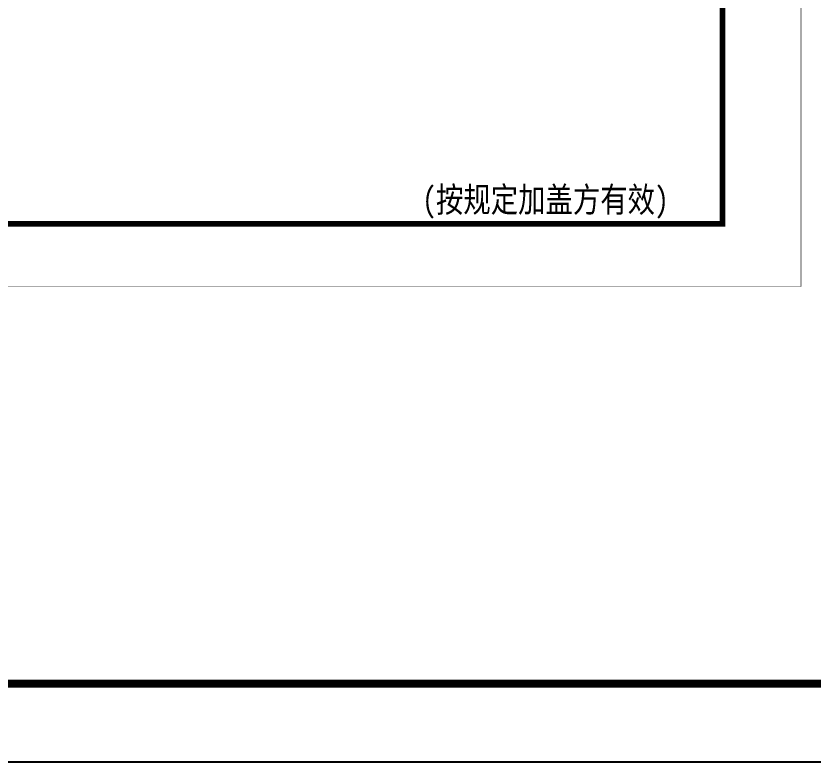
# Model space of a CAD drawing. Extents: x 1738711 to 2346805, y 1189731 to 2516152.
# Drawn here: x 1970909 to 1981074, y 2378719 to 2388247 of the extents above; entities that cross this region are included whole.
import ezdxf
from ezdxf.enums import TextEntityAlignment as Align

# ---------------------------------------------------------------- set-up
doc = ezdxf.new("R2010")
doc.units = 0
doc.header["$LTSCALE"] = 1000
doc.header["$MEASUREMENT"] = 0
doc.layers.add('TK', color=4, linetype='Continuous')
doc.styles.add('宋体', font='SIMSUN.TTF', dxfattribs={"width": 0.75})
doc.styles.add('黑体', font='simhei_0.ttf', dxfattribs={"width": 0.9})

# ---------------------------------------------------------------- blocks, each defined once
blk = doc.blocks.new('ZJJT-A2')
at = {"color": 7, "const_width": 25}
blk.add_lwpolyline([(0, 42000), (59400, 42000), (59400, 0), (0, 0)], close=True, dxfattribs=at)
at = {"layer": 'TK', "color": 3, "const_width": 100}
blk.add_lwpolyline([(2500, 41000), (58400, 41000), (58400, 1000), (2500, 1000)], close=True, dxfattribs=at)
at = {"layer": 'TK', "style": '宋体', "width": 0.75}
for tag, height, p in [('项目负责人', 350, (6003, 39689)), ('专业负责人', 350, (6003, 38824)), ('设计人', 350, (6003, 38019)), ('版号1', 250, (52604, 22193)), ('时间1', 250, (57705, 22193)), ('版号2', 250, (52604, 21593)), ('时间2', 250, (57705, 21593)), ('版号3', 250, (52604, 20993)), ('时间3', 250, (57705, 20993)), ('建筑会签', 0.0001, (54278, 2403)), ('电气会签', 0.0001, (57428, 2403)), ('结构会签', 0.0001, (54278, 1803)), ('暖通会签', 0.0001, (57428, 1803)), ('给排水会签', 0.0001, (54278, 1250)), ('智能化会签', 0.0001, (57428, 1250))]:
    blk.add_attdef(tag, text='', height=height, dxfattribs=at).set_placement(p, align=Align.CENTER)
for tag, p in [('合作设计单位', (56116, 31586)), ('版号说明1', (55154, 22318)), ('版号说明2', (55154, 21718)), ('版号说明3', (55154, 21118)), ('建设单位', (55845, 16036)), ('工程名称', (55845, 14836)), ('子项名称', (55845, 13636)), ('图名', (55845, 12436)), ('工程编号', (54278, 11461)), ('子项编号', (57428, 11461)), ('专业', (54278, 10711)), ('图号', (57428, 10711)), ('阶段', (54278, 9961)), ('日期', (57428, 9961)), ('审定', (54653, 8461)), ('审核', (54653, 7711)), ('工程负责', (54653, 6961)), ('专业负责', (54653, 6211)), ('设计', (54653, 5461)), ('制图', (54653, 4711)), ('校对', (54653, 3961))]:
    blk.add_attdef(tag, text='', height=250, dxfattribs=at).set_placement(p, align=Align.MIDDLE_CENTER)
blk = doc.blocks.new('ZJJT-目录单')
for points, const_width in [([(0, 0), (0, 29700), (21000, 29700), (21000, 0)], 5), ([(1000, 800), (20000, 800), (20000, 28800), (1000, 28800)], 70)]:
    blk.add_lwpolyline(points, close=True, dxfattribs=dict(const_width=const_width))
at = {"style": '黑体', "width": 0.8}
blk.add_text('(按规定加盖方有效)', height=320, dxfattribs=at).set_placement((16171, 950))
at = {"color": 7, "style": '黑体', "width": 0.8}
for tag, height, p in [('工程名称', 230, (17262, 28373)), ('子项名称', 230, (17268, 27576)), ('工程号', 250, (15624, 26795)), ('子项号', 250, (19107, 26790)), ('设计阶段', 250, (15595, 26015)), ('专业', 250, (19081, 25968)), ('共页', 250, (16263, 25206)), ('第页', 250, (18121, 25203)), ('工程负责', 0.0000000001, (4672, 4286)), ('专业负责', 0.0000000001, (4697, 3276)), ('设计', 0.0000000001, (4723, 2308)), ('日期', 300, (4691, 1273))]:
    blk.add_attdef(tag, text='', height=height, dxfattribs=at).set_placement(p, align=Align.MIDDLE_CENTER)

msp = doc.modelspace()

# ---------------------------------------------------------------- block references
for name, p in [('ZJJT-A2', (1929473, 2378732)), ('ZJJT-目录单', (1959920, 2384795.5))]:
    msp.add_blockref(name, p)

doc.saveas('drawing.dxf')
